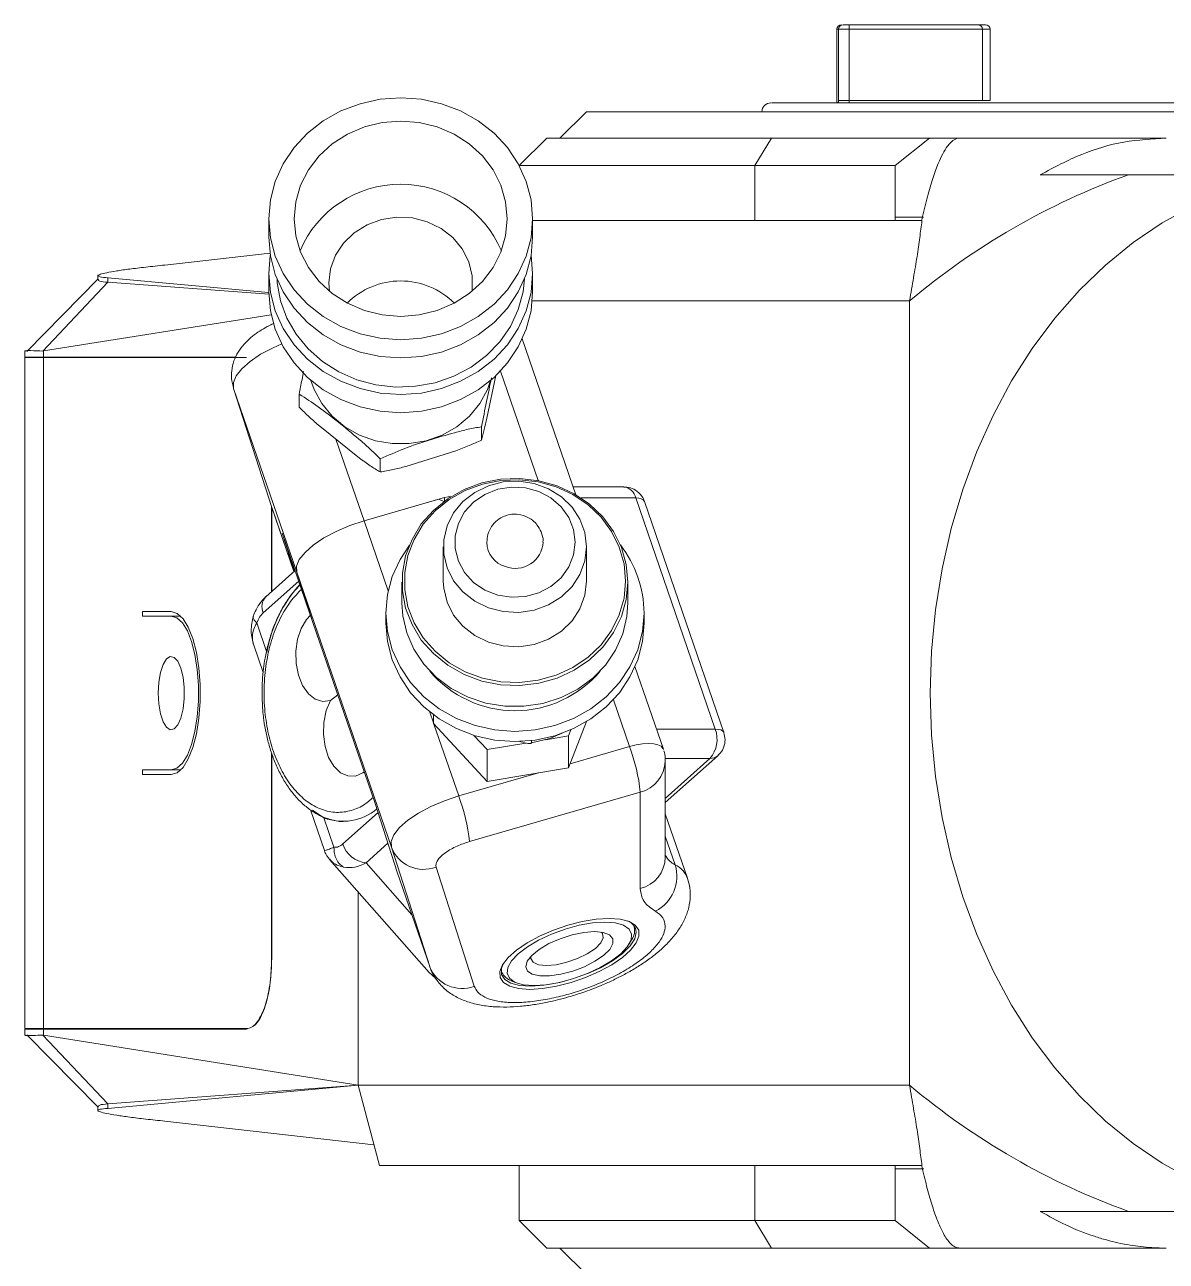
# Model space of a CAD drawing. Header units: millimetres. Extents: x -133 to 8217, y -787 to 7844.
# Drawn here: x 1743.2 to 1869.6, y 4998.5 to 5135.4 of the extents above; entities that cross this region are included whole.
import ezdxf

# ---------------------------------------------------------------- set-up
doc = ezdxf.new("R2010")
doc.units = ezdxf.units.MM
doc.header["$MEASUREMENT"] = 0
doc.layers.add('00_pen 0.25', color=3, linetype='Continuous')

msp = doc.modelspace()

# ---------------------------------------------------------------- linework, layer by layer
at = {"layer": '00_pen 0.25', "lineweight": 15}
for p, q in [((1833.17, 5134.92), (1833.17, 5127.04)), ((1833.34, 5134.92), (1833.17, 5134.92)), ((1834.52, 5134.92), (1833.34, 5134.92)), ((1833.34, 5127.04), (1833.34, 5134.92)), ((1849.28, 5134.92), (1834.52, 5134.92)), ((1834.52, 5127.04), (1834.52, 5134.92)), ((1848.81, 5135.42), (1834.55, 5135.42)), ((1849.61, 5135.42), (1848.81, 5135.42)), ((1849.28, 5127.04), (1849.28, 5134.92)), ((1850.16, 5134.92), (1849.28, 5134.92)), ((1850.16, 5127.04), (1850.16, 5134.92)), ((1833.34, 5127.04), (1834.52, 5127.04)), ((1834.52, 5127.04), (1849.28, 5127.04)), ((1849.28, 5127.04), (1850.16, 5127.04)), ((1805.43, 5125.79), (1802.5, 5122.87)), ((1900.39, 5125.79), (1805.43, 5125.79)), ((1801.04, 5122.87), (1798, 5119.82)), ((1825.92, 5122.87), (1801.04, 5122.87)), ((1824.07, 5119.82), (1825.92, 5122.87)), ((1825.92, 5122.87), (1843.43, 5122.87)), ((1843.43, 5122.87), (1839.61, 5119.82)), ((1843.43, 5122.87), (1846.77, 5122.87)), ((1846.77, 5122.87), (1869.64, 5122.87)), ((1798, 5119.82), (1798, 5119.81)), ((1824.07, 5119.82), (1798, 5119.82)), ((1824.07, 5113.73), (1824.07, 5119.82)), ((1824.07, 5119.82), (1839.61, 5119.82)), ((1839.61, 5119.82), (1839.61, 5114.11)), ((1865.47, 5118.81), (1855.69, 5118.81)), ((1875.96, 5118.81), (1865.47, 5118.81)), ((1770.27, 5113.94), (1770.27, 5111.91)), ((1799.48, 5111.91), (1799.48, 5113.94)), ((1839.61, 5114.11), (1839.61, 5113.73)), ((1839.61, 5114.11), (1842.77, 5114.11)), ((1842.63, 5114.04), (1842.59, 5113.73)), ((1842.59, 5113.73), (1799.48, 5113.73)), ((1758.76, 5108.81), (1770.4, 5110.13)), ((1751.37, 5107.27), (1743.48, 5099.24)), ((1745.25, 5099.28), (1752.43, 5106.9)), ((1751.34, 5107.73), (1751.34, 5107.19)), ((1752.43, 5106.9), (1752.44, 5107.43)), ((1752.43, 5106.9), (1770.27, 5105.57)), ((1770.23, 5105.76), (1752.44, 5107.41)), ((1770.27, 5107.86), (1770.27, 5105.83)), ((1799.48, 5105.84), (1799.48, 5107.86)), ((1799.44, 5104.84), (1841.22, 5104.84)), ((1841.22, 5104.84), (1841.22, 5104.84)), ((1841.22, 5104.84), (1841.22, 5017.97)), ((1841.22, 5104.84), (1841.22, 5104.84)), ((1745.31, 5099.29), (1770.53, 5103.3)), ((1804.26, 5083.37), (1798.33, 5100.62)), ((1743.23, 5099.3), (1743.23, 5098.61)), ((1744.92, 5099.3), (1745.25, 5099.28)), ((1745.31, 5099.29), (1745.25, 5099.28)), ((1745.31, 5098.61), (1745.31, 5099.29)), ((1743.23, 5098.61), (1745.31, 5098.61)), ((1743.23, 5098.56), (1743.23, 5024.24)), ((1745.31, 5098.56), (1743.23, 5098.56)), ((1766.59, 5098.61), (1745.31, 5098.61)), ((1745.31, 5024.24), (1745.31, 5098.56)), ((1767.8, 5098.56), (1745.31, 5098.56)), ((1752.21, 5098.61), (1752.21, 5098.56)), ((1795.41, 5096.56), (1794.41, 5091.86)), ((1800.08, 5084.93), (1795.91, 5097.06)), ((1766.36, 5095.14), (1773.36, 5074.81)), ((1770.6, 5081.94), (1766.36, 5095.14)), ((1773.64, 5093.05), (1773.64, 5094.51)), ((1780.32, 5087.43), (1775.91, 5090.95)), ((1793.83, 5089.43), (1793.83, 5090.89)), ((1780.81, 5080.48), (1777.7, 5089.52)), ((1790.98, 5088.25), (1785.45, 5086.51)), ((1782.6, 5085.89), (1782.59, 5087.35)), ((1809.59, 5084.24), (1803.96, 5084.24)), ((1780.81, 5080.48), (1789.7, 5083.05)), ((1789.09, 5082.88), (1780.81, 5080.48)), ((1789.64, 5082.62), (1789.09, 5082.88)), ((1789.7, 5083.05), (1789.7, 5082.66)), ((1810.89, 5083.01), (1804.84, 5083.01)), ((1810.89, 5083.01), (1819.69, 5057.41)), ((1820.65, 5057.02), (1811.85, 5082.63)), ((1770.57, 5072.65), (1770.57, 5082.03)), ((1770.59, 5072.67), (1770.59, 5081.97)), ((1773.04, 5074.86), (1770.6, 5081.94)), ((1770.62, 5081.9), (1773.04, 5074.86)), ((1780.81, 5080.48), (1783.48, 5072.71)), ((1771.75, 5079.12), (1773.1, 5074.91)), ((1771.75, 5079.12), (1775.15, 5069.22)), ((1789.58, 5077.6), (1789.58, 5073.8)), ((1805.46, 5073.81), (1805.46, 5077.6)), ((1773.17, 5074.97), (1769.93, 5072.08)), ((1775.15, 5069.22), (1773.36, 5074.81)), ((1783.84, 5044.33), (1773.36, 5074.81)), ((1769.65, 5070.3), (1773.57, 5073.81)), ((1773.96, 5072.93), (1773.75, 5072.77)), ((1785.01, 5073.7), (1785.01, 5071.37)), ((1810.03, 5071.38), (1810.03, 5073.71)), ((1759.46, 5070.42), (1756.26, 5070.42)), ((1756.26, 5069.91), (1756.26, 5070.42)), ((1783.23, 5070.26), (1783.23, 5069.14)), ((1811.81, 5069.15), (1811.81, 5070.26)), ((1756.26, 5069.91), (1759.46, 5069.91)), ((1760.52, 5069.91), (1759.46, 5069.91)), ((1770.05, 5065.91), (1768.93, 5069.17)), ((1775.15, 5069.22), (1782.04, 5049.19)), ((1768.6, 5066.71), (1769.64, 5063.69)), ((1813.95, 5055.18), (1810.81, 5064.33)), ((1777.9, 5061.22), (1777.08, 5060.59)), ((1810.21, 5055.48), (1808.42, 5060.67)), ((1788.1, 5059.3), (1788.5, 5058.12)), ((1788.5, 5058.02), (1788.5, 5058.98)), ((1794.43, 5051.61), (1788.5, 5058.02)), ((1788.55, 5057.97), (1791.29, 5050.01)), ((1805.45, 5058.25), (1803.45, 5053.11)), ((1792.98, 5056.72), (1794.43, 5055.16)), ((1800.94, 5056.24), (1803.45, 5056.66)), ((1803.45, 5056.66), (1803.71, 5057.34)), ((1803.45, 5053.11), (1803.45, 5056.66)), ((1813.19, 5057.41), (1819.69, 5057.41)), ((1794.43, 5055.16), (1798.71, 5055.87)), ((1794.43, 5051.61), (1794.43, 5055.16)), ((1799.34, 5056.15), (1799.34, 5055.88)), ((1810.21, 5055.48), (1803.63, 5053.57)), ((1813.96, 5055.15), (1813.95, 5055.18)), ((1770.57, 5032.04), (1770.57, 5054.77)), ((1770.59, 5032.04), (1770.59, 5054.71)), ((1814.15, 5054.16), (1819.11, 5054.16)), ((1814.17, 5049.27), (1819.99, 5054.47)), ((1819.11, 5054.16), (1814.17, 5049.74)), ((1814.17, 5043.21), (1814.17, 5053.9)), ((1759.46, 5052.89), (1756.26, 5052.89)), ((1756.26, 5052.39), (1756.26, 5052.89)), ((1756.26, 5052.39), (1759.46, 5052.39)), ((1759.46, 5052.89), (1760.52, 5052.89)), ((1800.13, 5052.56), (1791.29, 5050.01)), ((1803.45, 5053.11), (1794.43, 5051.61)), ((1811.4, 5050.43), (1792.48, 5044.96)), ((1811.4, 5039.74), (1811.4, 5050.43)), ((1774.87, 5048.47), (1776.42, 5043.96)), ((1776.36, 5047.57), (1775.11, 5048.43)), ((1782.36, 5048.19), (1778.46, 5044.7)), ((1782.04, 5049.19), (1784.49, 5041.57)), ((1816.63, 5040.89), (1814.17, 5048.04)), ((1777.48, 5044.32), (1776.36, 5047.57)), ((1814.17, 5045.56), (1815.26, 5042.38)), ((1781.05, 5042.61), (1783.46, 5044.77)), ((1783.84, 5044.33), (1788.08, 5031.12)), ((1776.99, 5042.98), (1788.01, 5030.44)), ((1786.11, 5036.85), (1781.05, 5042.61)), ((1788.08, 5031.12), (1784.49, 5041.57)), ((1788.78, 5042.14), (1788.75, 5042.32)), ((1788.78, 5042.14), (1793.02, 5028.94)), ((1780.16, 5039.38), (1780.16, 5017.97)), ((1810.16, 5033.6), (1810.47, 5034.12)), ((1770.59, 5032.04), (1770.57, 5032.04)), ((1787.98, 5030.48), (1788.72, 5029.84)), ((1788.7, 5029.87), (1788.03, 5030.47)), ((1797.11, 5029.53), (1797.68, 5029.31)), ((1743.23, 5024.24), (1745.31, 5024.24)), ((1743.23, 5024.19), (1743.23, 5023.51)), ((1743.23, 5024.19), (1745.31, 5024.19)), ((1743.48, 5023.56), (1751.37, 5015.54)), ((1744.92, 5023.51), (1745.25, 5023.53)), ((1752.43, 5015.91), (1745.25, 5023.53)), ((1745.25, 5023.53), (1745.31, 5023.52)), ((1745.31, 5024.24), (1767.8, 5024.24)), ((1745.31, 5023.52), (1745.31, 5024.19)), ((1745.31, 5024.19), (1767.8, 5024.19)), ((1780.16, 5017.97), (1745.31, 5023.52)), ((1752.21, 5024.24), (1752.21, 5024.19)), ((1780.16, 5017.97), (1752.43, 5015.91)), ((1780.16, 5017.97), (1752.44, 5015.4)), ((1782.51, 5009.08), (1780.16, 5017.97)), ((1841.22, 5017.97), (1780.16, 5017.97)), ((1841.22, 5017.97), (1841.22, 5017.97)), ((1841.22, 5017.97), (1841.22, 5017.97)), ((1751.34, 5015.61), (1751.34, 5015.08)), ((1752.44, 5015.37), (1752.43, 5015.91)), ((1758.76, 5014), (1781.9, 5011.37)), ((1842.59, 5009.08), (1782.51, 5009.08)), ((1798, 5009.08), (1798, 5002.98)), ((1824.07, 5002.98), (1824.07, 5009.08)), ((1839.61, 5009.08), (1839.61, 5008.7)), ((1842.78, 5008.7), (1839.61, 5008.7)), ((1839.61, 5008.7), (1839.61, 5002.98)), ((1842.59, 5009.08), (1842.63, 5008.77)), ((1798, 5002.98), (1801.04, 4999.93)), ((1798, 5002.98), (1824.07, 5002.98)), ((1825.92, 4999.93), (1824.07, 5002.98)), ((1839.61, 5002.98), (1824.07, 5002.98)), ((1843.43, 4999.93), (1839.61, 5002.98)), ((1865.47, 5004), (1855.69, 5004)), ((1875.96, 5004), (1865.47, 5004)), ((1801.04, 4999.93), (1825.92, 4999.93)), ((1802.5, 4999.93), (1805.43, 4997.01)), ((1825.92, 4999.93), (1843.43, 4999.93)), ((1843.43, 4999.93), (1846.77, 4999.93)), ((1846.77, 4999.93), (1869.64, 4999.93))]:
    msp.add_line(p, q, dxfattribs=at)
at = {"layer": '00_pen 0.25', "lineweight": 15, "flags": 128}
for points in [[(1799.48, 5113.94), (1799.3, 5111.84), (1798.76, 5109.8), (1797.88, 5107.86), (1796.69, 5106.07), (1795.2, 5104.47), (1793.46, 5103.1), (1791.5, 5102), (1789.38, 5101.2), (1787.16, 5100.71), (1784.87, 5100.54), (1782.59, 5100.71), (1780.36, 5101.2), (1778.24, 5102), (1776.29, 5103.1), (1774.54, 5104.47), (1773.06, 5106.07), (1771.86, 5107.86), (1770.98, 5109.8), (1770.45, 5111.84), (1770.27, 5113.94), (1770.45, 5116.03), (1770.98, 5118.08), (1771.86, 5120.02), (1773.06, 5121.81), (1774.54, 5123.41), (1776.29, 5124.77), (1778.24, 5125.87), (1780.36, 5126.68), (1782.59, 5127.17), (1784.87, 5127.33), (1787.16, 5127.17), (1789.38, 5126.68), (1791.5, 5125.87), (1793.46, 5124.77), (1795.2, 5123.41), (1796.69, 5121.81), (1797.88, 5120.02), (1798.76, 5118.08), (1799.3, 5116.03), (1799.48, 5113.94)], [(1833.17, 5127.04), (1833.16, 5126.89), (1833.12, 5126.76)], [(1833.34, 5127.04), (1833.33, 5126.89), (1833.29, 5126.76)], [(1834.52, 5127.04), (1834.51, 5126.89), (1834.51, 5126.76)], [(1796.67, 5113.94), (1796.49, 5112.06), (1795.96, 5110.24), (1795.09, 5108.53), (1793.91, 5106.98), (1792.46, 5105.65), (1790.77, 5104.57), (1788.91, 5103.77), (1786.92, 5103.28), (1784.87, 5103.12), (1782.82, 5103.28), (1780.84, 5103.77), (1778.97, 5104.57), (1777.29, 5105.65), (1775.83, 5106.98), (1774.65, 5108.53), (1773.78, 5110.24), (1773.25, 5112.06), (1773.07, 5113.94), (1773.25, 5115.82), (1773.78, 5117.64), (1774.65, 5119.35), (1775.83, 5120.89), (1777.29, 5122.23), (1778.97, 5123.31), (1780.84, 5124.11), (1782.82, 5124.59), (1784.87, 5124.76), (1786.92, 5124.59), (1788.91, 5124.11), (1790.77, 5123.31), (1792.46, 5122.23), (1793.91, 5120.89), (1795.09, 5119.35), (1795.96, 5117.64), (1796.49, 5115.82), (1796.67, 5113.94)], [(1872.52, 5007.49), (1869.18, 5009.33), (1865.98, 5011.5), (1862.91, 5014), (1860.02, 5016.79), (1857.31, 5019.88), (1854.8, 5023.23), (1852.51, 5026.83), (1850.46, 5030.65), (1848.65, 5034.66), (1847.1, 5038.85), (1845.82, 5043.19), (1844.81, 5047.64), (1844.09, 5052.18), (1843.65, 5056.77), (1843.51, 5061.4), (1843.65, 5066.03), (1844.09, 5070.63), (1844.81, 5075.17), (1845.82, 5079.62), (1847.1, 5083.95), (1848.65, 5088.14), (1850.46, 5092.16), (1852.51, 5095.98), (1854.8, 5099.57), (1857.31, 5102.92), (1860.02, 5106.01), (1862.91, 5108.81), (1865.98, 5111.3), (1869.18, 5113.48), (1872.52, 5115.31)], [(1776.99, 5105.88), (1776.92, 5106.83), (1777.11, 5108.4), (1777.66, 5109.9), (1778.54, 5111.25), (1779.73, 5112.39), (1781.15, 5113.27), (1782.75, 5113.86), (1784.44, 5114.11), (1786.16, 5114.03), (1787.81, 5113.61), (1789.33, 5112.87), (1790.64, 5111.85), (1791.68, 5110.59), (1792.4, 5109.16), (1792.77, 5107.62), (1792.77, 5106.05), (1792.75, 5105.89)], [(1770.27, 5111.91), (1770.45, 5109.82), (1770.98, 5107.77), (1771.86, 5105.83), (1773.06, 5104.04), (1774.54, 5102.44), (1776.29, 5101.08), (1778.24, 5099.98), (1780.36, 5099.17), (1782.59, 5098.68), (1784.87, 5098.52), (1787.16, 5098.68), (1789.38, 5099.17), (1791.5, 5099.98), (1793.46, 5101.08), (1795.2, 5102.44), (1796.69, 5104.04), (1797.88, 5105.83), (1798.76, 5107.77), (1799.3, 5109.82), (1799.48, 5111.91)], [(1799.31, 5109.89), (1799.48, 5107.86), (1799.3, 5105.77), (1798.76, 5103.72), (1797.88, 5101.78), (1796.69, 5099.99), (1795.2, 5098.39), (1793.46, 5097.03), (1791.5, 5095.93), (1789.38, 5095.12), (1787.16, 5094.63), (1784.87, 5094.47), (1782.59, 5094.63), (1780.36, 5095.12), (1778.24, 5095.93), (1776.29, 5097.03), (1774.54, 5098.39), (1773.06, 5099.99), (1771.86, 5101.78), (1770.98, 5103.72), (1770.45, 5105.77), (1770.27, 5107.86), (1770.43, 5109.88)], [(1771.17, 5107.27), (1771.2, 5106.85), (1771.56, 5104.85), (1772.26, 5102.93), (1773.28, 5101.14), (1774.61, 5099.52), (1776.2, 5098.12), (1778.01, 5096.97), (1780.01, 5096.1), (1782.13, 5095.54), (1784.32, 5095.3), (1786.52, 5095.38), (1788.69, 5095.78), (1790.75, 5096.5), (1792.66, 5097.51), (1794.37, 5098.79), (1795.84, 5100.31), (1797.01, 5102.02), (1797.88, 5103.88), (1798.41, 5105.84), (1798.57, 5107.27)], [(1770.27, 5105.83), (1770.45, 5103.74), (1770.98, 5101.7), (1771.86, 5099.76), (1773.06, 5097.96), (1774.54, 5096.37), (1776.29, 5095), (1778.24, 5093.9), (1780.36, 5093.1), (1782.59, 5092.61), (1784.87, 5092.44), (1787.16, 5092.61), (1789.39, 5093.1), (1791.5, 5093.9), (1793.46, 5095), (1795.2, 5096.37), (1796.69, 5097.96), (1797.89, 5099.76), (1798.76, 5101.7), (1799.3, 5103.74), (1799.48, 5105.84)], [(1766.36, 5095.14), (1766.34, 5095.8), (1766.64, 5096.54), (1767.27, 5097.33), (1768.19, 5098.14), (1769.36, 5098.92), (1770.73, 5099.65), (1771.69, 5100.08)], [(1774.92, 5096.03), (1775.28, 5095.02), (1776.13, 5093.46), (1777.27, 5092.07), (1778.67, 5090.9), (1780.29, 5089.98), (1782.06, 5089.35), (1783.92, 5089.03), (1785.82, 5089.03), (1787.69, 5089.35), (1789.46, 5089.98), (1791.07, 5090.9), (1792.48, 5092.07), (1793.62, 5093.46), (1794.47, 5095.02), (1794.82, 5096.03)], [(1810.03, 5073.7), (1809.85, 5071.76), (1809.31, 5069.88), (1808.44, 5068.11), (1807.25, 5066.5), (1805.78, 5065.09), (1804.08, 5063.93), (1802.18, 5063.06), (1800.15, 5062.49), (1798.05, 5062.24), (1795.93, 5062.32), (1793.86, 5062.73), (1791.89, 5063.46), (1790.08, 5064.48), (1788.49, 5065.77), (1787.15, 5067.28), (1786.12, 5068.98), (1785.41, 5070.81), (1785.05, 5072.73), (1785.05, 5074.68), (1785.41, 5076.59), (1786.12, 5078.43), (1787.15, 5080.13), (1788.49, 5081.64), (1790.08, 5082.93), (1791.89, 5083.95), (1793.86, 5084.67), (1795.93, 5085.08), (1798.05, 5085.17), (1800.15, 5084.92), (1802.18, 5084.35), (1804.08, 5083.47), (1805.78, 5082.32), (1807.25, 5080.91), (1808.44, 5079.3), (1809.31, 5077.53), (1809.85, 5075.64), (1810.03, 5073.7)], [(1809.77, 5073.81), (1809.6, 5071.91), (1809.07, 5070.06), (1808.22, 5068.32), (1807.05, 5066.74), (1805.62, 5065.37), (1803.94, 5064.23), (1802.09, 5063.38), (1800.1, 5062.82), (1798.04, 5062.58), (1795.96, 5062.66), (1793.93, 5063.06), (1792, 5063.77), (1790.23, 5064.77), (1788.67, 5066.03), (1787.36, 5067.51), (1786.35, 5069.18), (1785.66, 5070.97), (1785.31, 5072.85), (1785.31, 5074.76), (1785.66, 5076.64), (1786.35, 5078.43), (1787.37, 5080.1), (1788.67, 5081.58), (1790.23, 5082.84), (1792, 5083.84), (1793.93, 5084.55), (1795.96, 5084.95), (1798.04, 5085.03), (1800.1, 5084.79), (1802.09, 5084.23), (1803.94, 5083.38), (1805.62, 5082.24), (1807.05, 5080.87), (1808.22, 5079.29), (1809.07, 5077.55), (1809.6, 5075.7), (1809.77, 5073.81)], [(1805.46, 5077.6), (1805.27, 5076.04), (1804.72, 5074.55), (1803.84, 5073.2), (1802.66, 5072.06), (1801.24, 5071.17), (1799.64, 5070.59), (1797.95, 5070.33), (1796.23, 5070.42), (1794.58, 5070.84), (1793.06, 5071.58), (1791.76, 5072.6), (1790.72, 5073.85), (1790, 5075.28), (1789.63, 5076.82), (1789.63, 5078.39), (1790, 5079.93), (1790.72, 5081.36), (1791.76, 5082.61), (1793.06, 5083.63), (1794.58, 5084.37), (1796.23, 5084.79), (1797.95, 5084.87), (1799.64, 5084.62), (1801.24, 5084.03), (1802.66, 5083.15), (1803.84, 5082.01), (1804.72, 5080.66), (1805.27, 5079.17), (1805.46, 5077.6)], [(1804.19, 5078.11), (1804.01, 5076.7), (1803.48, 5075.37), (1802.63, 5074.18), (1801.5, 5073.2), (1800.16, 5072.49), (1798.68, 5072.09), (1797.13, 5072.01), (1795.61, 5072.25), (1794.18, 5072.81), (1792.94, 5073.66), (1791.95, 5074.75), (1791.25, 5076.02), (1790.9, 5077.4), (1790.9, 5078.82), (1791.25, 5080.2), (1791.95, 5081.47), (1792.94, 5082.56), (1794.18, 5083.4), (1795.61, 5083.97), (1797.13, 5084.21), (1798.68, 5084.13), (1800.16, 5083.72), (1801.5, 5083.01), (1802.63, 5082.04), (1803.48, 5080.85), (1804.01, 5079.52), (1804.19, 5078.11)], [(1789.7, 5083.05), (1790.13, 5083.14), (1790.42, 5083.15)], [(1811.85, 5082.63), (1811.83, 5082.67), (1811.71, 5082.81), (1811.5, 5082.92), (1811.23, 5082.99), (1810.89, 5083.01)], [(1773.36, 5074.81), (1773.33, 5075.46), (1773.64, 5076.2), (1774.27, 5076.99), (1775.19, 5077.8), (1776.36, 5078.58), (1777.73, 5079.31), (1779.23, 5079.96), (1780.81, 5080.48)], [(1780.81, 5080.48), (1779.23, 5079.96), (1777.73, 5079.31), (1776.36, 5078.58), (1775.19, 5077.8), (1774.27, 5076.99), (1773.64, 5076.2), (1773.33, 5075.46), (1773.36, 5074.81)], [(1811.81, 5070.26), (1811.63, 5068.21), (1811.11, 5066.21), (1810.25, 5064.31), (1809.08, 5062.56), (1807.62, 5061), (1805.92, 5059.66), (1804.01, 5058.59), (1801.93, 5057.8), (1799.75, 5057.32), (1797.52, 5057.16), (1795.28, 5057.32), (1793.1, 5057.8), (1791.03, 5058.59), (1789.12, 5059.66), (1787.42, 5061), (1785.96, 5062.56), (1784.79, 5064.31), (1783.93, 5066.21), (1783.41, 5068.21), (1783.23, 5070.26), (1783.41, 5072.31), (1783.93, 5074.31), (1784.79, 5076.21), (1785.83, 5077.8)], [(1805.46, 5073.81), (1805.27, 5072.24), (1804.72, 5070.75), (1803.84, 5069.4), (1802.66, 5068.26), (1801.24, 5067.37), (1799.64, 5066.79), (1797.95, 5066.54), (1796.23, 5066.62), (1794.58, 5067.04), (1793.06, 5067.78), (1791.76, 5068.8), (1790.72, 5070.05), (1790, 5071.48), (1789.63, 5073.02), (1789.58, 5073.8)], [(1810.03, 5071.38), (1809.92, 5069.87), (1809.46, 5067.97), (1808.66, 5066.16), (1807.54, 5064.51), (1806.13, 5063.06), (1804.48, 5061.84), (1802.62, 5060.9), (1800.62, 5060.26), (1798.52, 5059.94), (1796.4, 5059.95), (1794.31, 5060.29), (1792.32, 5060.94), (1790.47, 5061.9), (1788.82, 5063.13), (1787.43, 5064.59), (1786.32, 5066.26), (1785.54, 5068.06), (1785.1, 5069.97), (1785.01, 5071.37)], [(1759.46, 5052.39), (1760.13, 5052.58), (1760.77, 5053.16), (1761.35, 5054.11), (1761.85, 5055.37), (1762.24, 5056.89), (1762.51, 5058.62), (1762.65, 5060.46), (1762.65, 5062.34), (1762.51, 5064.19), (1762.24, 5065.91), (1761.85, 5067.44), (1761.35, 5068.7), (1760.77, 5069.64), (1760.13, 5070.22), (1759.46, 5070.42)], [(1777.08, 5060.59), (1776.23, 5060.48), (1775.4, 5060.73), (1774.65, 5061.33), (1774.01, 5062.24), (1773.55, 5063.38), (1773.29, 5064.68), (1773.26, 5066.04), (1773.45, 5067.36), (1773.86, 5068.56), (1774.44, 5069.54), (1774.89, 5070.02)], [(1759.46, 5069.91), (1760.09, 5069.73), (1760.69, 5069.18), (1761.24, 5068.29), (1761.71, 5067.1), (1762.08, 5065.66), (1762.34, 5064.03), (1762.47, 5062.29), (1762.47, 5060.51), (1762.34, 5058.77), (1762.08, 5057.15), (1761.71, 5055.71), (1761.24, 5054.52), (1760.69, 5053.63), (1760.09, 5053.08), (1759.46, 5052.89)], [(1783.23, 5069.14), (1783.41, 5067.1), (1783.93, 5065.1), (1784.79, 5063.2), (1785.96, 5061.44), (1787.42, 5059.88), (1789.12, 5058.55), (1791.03, 5057.47), (1793.1, 5056.68), (1795.28, 5056.2), (1797.52, 5056.04), (1799.75, 5056.2), (1801.93, 5056.68), (1804.01, 5057.47), (1805.92, 5058.55), (1807.62, 5059.88), (1809.08, 5061.44), (1810.25, 5063.2), (1811.11, 5065.1), (1811.63, 5067.1), (1811.81, 5069.15)], [(1758.02, 5061.4), (1758.08, 5060.2), (1758.27, 5059.11), (1758.56, 5058.22), (1758.93, 5057.62), (1759.35, 5057.35), (1759.78, 5057.44), (1760.19, 5057.88), (1760.52, 5058.64), (1760.76, 5059.64), (1760.89, 5060.8), (1760.89, 5062.01), (1760.76, 5063.17), (1760.52, 5064.17), (1760.19, 5064.92), (1759.78, 5065.36), (1759.35, 5065.45), (1758.93, 5065.19), (1758.56, 5064.58), (1758.27, 5063.69), (1758.08, 5062.6), (1758.02, 5061.4)], [(1780.84, 5052.69), (1780.68, 5052.57), (1779.86, 5052.21), (1779.02, 5052.22), (1778.2, 5052.58), (1777.48, 5053.29), (1776.89, 5054.27), (1776.5, 5055.47), (1776.31, 5056.8), (1776.35, 5058.16), (1776.61, 5059.46), (1777.08, 5060.59)], [(1799.34, 5055.88), (1801.37, 5056.38), (1802.76, 5056.96)], [(1819.69, 5057.41), (1820.03, 5057.38), (1820.31, 5057.32), (1820.51, 5057.21), (1820.64, 5057.07), (1820.65, 5057.02)], [(1813.95, 5055.18), (1813.91, 5055.28), (1813.7, 5055.51), (1813.35, 5055.68), (1812.88, 5055.79), (1812.31, 5055.82), (1811.65, 5055.77), (1810.94, 5055.66), (1810.21, 5055.48)], [(1791.29, 5050.01), (1789.71, 5049.48), (1788.21, 5048.84), (1786.84, 5048.11), (1785.67, 5047.32), (1784.75, 5046.51), (1784.12, 5045.72), (1783.81, 5044.98), (1783.84, 5044.33)], [(1807.95, 5036.45), (1809.17, 5036.37), (1810.15, 5036.11), (1810.84, 5035.7), (1811.22, 5035.15), (1811.25, 5034.49), (1810.95, 5033.74), (1810.33, 5032.93), (1809.41, 5032.11), (1808.24, 5031.31), (1806.86, 5030.56), (1805.33, 5029.89), (1803.73, 5029.34), (1802.12, 5028.93), (1800.57, 5028.68), (1799.16, 5028.59), (1797.93, 5028.68), (1796.95, 5028.93), (1796.26, 5029.34), (1795.89, 5029.89), (1795.85, 5030.56), (1796.15, 5031.31), (1796.77, 5032.11), (1797.69, 5032.93), (1798.87, 5033.74), (1800.25, 5034.49), (1801.77, 5035.15), (1803.37, 5035.7), (1804.98, 5036.11), (1806.53, 5036.37), (1807.95, 5036.45)], [(1799.62, 5029.01), (1798.46, 5029.1), (1797.55, 5029.36), (1796.94, 5029.78), (1796.66, 5030.33), (1796.73, 5031), (1797.14, 5031.74), (1797.87, 5032.52), (1798.89, 5033.3), (1800.14, 5034.05), (1801.56, 5034.71), (1803.08, 5035.27), (1804.63, 5035.69), (1806.12, 5035.94), (1807.48, 5036.03), (1808.64, 5035.94), (1809.55, 5035.69), (1810.16, 5035.27), (1810.44, 5034.71), (1810.37, 5034.05), (1809.96, 5033.3), (1809.23, 5032.52), (1808.21, 5031.74), (1806.96, 5031), (1805.54, 5030.33), (1804.02, 5029.78), (1802.48, 5029.36), (1800.99, 5029.1), (1799.62, 5029.01)], [(1806.31, 5034.99), (1807.28, 5034.89), (1807.98, 5034.63), (1808.34, 5034.2), (1808.36, 5033.66), (1808.01, 5033.02), (1807.34, 5032.35), (1806.38, 5031.7), (1805.22, 5031.1), (1803.93, 5030.61), (1802.61, 5030.26), (1801.36, 5030.08), (1800.28, 5030.08), (1799.44, 5030.26), (1798.9, 5030.61), (1798.71, 5031.1), (1798.87, 5031.7), (1799.39, 5032.35), (1800.21, 5033.02), (1801.28, 5033.66), (1802.52, 5034.2), (1803.84, 5034.63), (1805.13, 5034.89), (1806.31, 5034.99)], [(1801, 5031.23), (1802.08, 5031.32), (1803.26, 5031.59), (1804.45, 5032), (1805.53, 5032.53), (1806.42, 5033.13), (1807.03, 5033.73), (1807.3, 5034.3), (1807.22, 5034.78), (1807.09, 5034.93)], [(1805.59, 5030.35), (1806.98, 5030.99), (1808.32, 5031.76), (1809.43, 5032.57), (1810.27, 5033.4), (1810.79, 5034.19), (1810.96, 5034.91)], [(1799.28, 5032.25), (1799.28, 5032), (1799.54, 5031.59), (1800.13, 5031.32), (1801, 5031.23)], [(1796.24, 5031.45), (1796.03, 5030.93), (1796.03, 5030.25), (1796.38, 5029.69), (1797.06, 5029.28), (1798.04, 5029.02), (1799.28, 5028.94), (1800.71, 5029.04), (1802.26, 5029.31), (1803.28, 5029.56)]]:
    msp.add_lwpolyline(points, dxfattribs=at)
at = {"layer": '00_pen 0.25', "lineweight": 15}
for centre, radius, start, end in [((1833.68, 5134.92), 0.508, 90, 180), ((1833.85, 5134.92), 0.507, 90.1543, 180.1535), ((1836.38, 5135.04), 1.87, 168.2464, 183.8688), ((1825.87, 5125.75), 1.02, 90, 177.5131), ((1892.52, 5043.81), 79.73, 109.8356, 130.0501), ((1784.87, 5105.64), 12.12, 23.0947, 156.9217), ((1784.87, 5098.66), 8.39, 44.9293, 135.0872), ((1809.38, 5082.72), 1.54, 10.9473, 82.0202), ((1797.27, 5078.17), 2.87, 181.2319, 253.7186), ((1797.57, 5078.28), 3.07, 248.9403, 356.6848), ((1799.43, 5070.21), 12.38, 0.252, 37.8434), ((1784.7, 5063.43), 14.86, 137.3252, 170.3675), ((1771.1, 5070.98), 1.6, 136.8449, 205.172), ((1797.52, 5071.79), 12.34, 220.143, 319.8734), ((1816.68, 5056.27), 3.22, 319.1635, 20.6676), ((1790.28, 5048.1), 21.25, 6.2858, 20.2995), ((1810.47, 5054.01), 3.7, 284.4887, 357.9528), ((1819.15, 5055.44), 1.28, 268.2352, 310.7411), ((1771.36, 5042.63), 21.25, 6.2858, 20.2995), ((1778.44, 5053.11), 5.91, 249.4212, 309.982), ((1781.35, 5045.64), 3.05, 198.0234, 264.239), ((1787.41, 5045.72), 3.84, 201.3218, 290.9198), ((1810.52, 5043.29), 3.65, 283.9495, 358.7759), ((1816.39, 5044.61), 2.5, 207.3013, 243.1801), ((1811.12, 5041.11), 4.33, 296.6662, 17.0894), ((1814.13, 5039.97), 2.66, 19.8787, 64.7851), ((1809.49, 5034.79), 1.47, 4.8504, 70.7993), ((1809.07, 5035.09), 1.7, 325.3443, 13.624), ((1791.65, 5032.52), 3.84, 201.3218, 290.9198), ((1797.68, 5031.21), 1.77, 205.3807, 251.5629), ((1892.52, 5079), 79.73, 229.9499, 250.1644)]:
    msp.add_arc(centre, radius, start, end, dxfattribs=at)
for centre, major_axis, ratio, start_param, end_param in [((1848.81, 5134.92), (0, 0.508), 0.928705, 4.712389, 6.283185), ((1849.61, 5134.92), (0.542, 0), 0.937612, 0, 1.570796)]:
    msp.add_ellipse(centre, major_axis=major_axis, ratio=ratio, start_param=start_param, end_param=end_param, dxfattribs=at)
for points, knots in [([(1834.55, 5135.42), (1834.47, 5135.42), (1834.29, 5135.42), (1834.06, 5135.42), (1833.9, 5135.42), (1833.86, 5135.42), (1833.85, 5135.42)], [0, 0, 0, 0, 0.242204, 0.5, 0.757796, 1, 1, 1, 1]), ([(1887.11, 5126.76), (1885.84, 5126.76), (1883.26, 5126.76), (1878.94, 5126.76), (1874.66, 5126.76), (1870.55, 5126.76), (1866.69, 5126.76), (1862.77, 5126.76), (1858.84, 5126.76), (1854.97, 5126.76), (1851.22, 5126.76), (1847.63, 5126.76), (1843.91, 5126.76), (1840.19, 5126.76), (1836.63, 5126.76), (1833.56, 5126.76), (1830.95, 5126.76), (1828.79, 5126.76), (1827.29, 5126.76), (1826.37, 5126.76), (1825.92, 5126.76), (1825.92, 5126.76), (1825.92, 5126.76)], [0, 0, 0, 0, 0.054931, 0.111559, 0.169785, 0.215299, 0.26082, 0.307302, 0.353791, 0.400274, 0.446762, 0.492276, 0.537797, 0.596017, 0.65265, 0.707582, 0.762509, 0.819142, 0.877367, 0.922881, 0.968402, 1, 1, 1, 1]), ([(1846.77, 5122.87), (1846.66, 5122.86), (1846.45, 5122.84), (1846.16, 5122.7), (1845.92, 5122.52), (1845.68, 5122.29), (1845.34, 5121.88), (1844.9, 5121.18), (1844.36, 5120.02), (1843.79, 5118.46), (1843.2, 5116.47), (1842.82, 5114.84), (1842.63, 5114.04)], [0, 0, 0, 0, 0.079314, 0.147988, 0.206022, 0.253816, 0.322612, 0.447115, 0.56879, 0.714691, 0.859777, 1, 1, 1, 1]), ([(1869.64, 5122.87), (1868.07, 5122.78), (1864.94, 5122.6), (1860.27, 5121.24), (1857.22, 5119.62), (1855.69, 5118.81)], [0, 0, 0, 0, 0.334021, 0.667635, 1, 1, 1, 1]), ([(1842.59, 5113.73), (1842.51, 5113.11), (1842.35, 5111.88), (1842.06, 5109.77), (1841.66, 5107.45), (1841.37, 5105.71), (1841.22, 5104.84)], [0, 0, 0, 0, 0.250161, 0.499993, 0.749819, 1, 1, 1, 1]), ([(1752.44, 5107.41), (1752.11, 5107.43), (1751.45, 5107.49), (1751.26, 5107.62), (1751.54, 5107.78), (1752.26, 5107.96), (1753.36, 5108.16), (1754.81, 5108.36), (1756.57, 5108.58), (1758.03, 5108.73), (1758.76, 5108.81)], [0, 0, 0, 0, 0.125785, 0.250742, 0.375902, 0.500754, 0.625303, 0.750602, 0.875031, 1, 1, 1, 1]), ([(1752.43, 5106.9), (1752.07, 5106.93), (1751.42, 5106.99), (1751.4, 5107.13), (1751.39, 5107.2)], [0, 0, 0, 0, 0.553045, 1, 1, 1, 1]), ([(1770.78, 5102.32), (1770.72, 5102.3), (1770.48, 5102.2), (1769.96, 5101.93), (1769.23, 5101.5), (1768.43, 5100.93), (1767.67, 5100.25), (1766.99, 5099.42), (1766.46, 5098.46), (1766.15, 5097.39), (1766.08, 5096.25), (1766.27, 5095.51), (1766.37, 5095.14)], [0, 0, 0, 0, 0.019054, 0.079885, 0.181383, 0.28601, 0.401178, 0.522924, 0.642352, 0.760443, 0.880066, 1, 1, 1, 1]), ([(1744.92, 5099.3), (1744.43, 5099.31), (1743.44, 5099.35), (1743.32, 5099.31), (1743.25, 5099.3)], [0, 0, 0, 0, 0.504356, 1, 1, 1, 1]), ([(1774.12, 5097.01), (1774.06, 5096.71), (1773.89, 5095.9), (1773.74, 5095.05), (1773.64, 5094.51)], [0, 0, 0, 0, 0.365627, 1, 1, 1, 1]), ([(1793.83, 5090.89), (1794.01, 5091.83), (1794.36, 5093.74), (1794.74, 5095.45), (1794.93, 5096.31)], [0, 0, 0, 0, 0.496595, 1, 1, 1, 1]), ([(1773.64, 5094.51), (1774.34, 5094.05), (1776.47, 5092.67), (1779.13, 5090.48), (1781.43, 5088.5), (1782.2, 5087.74), (1782.59, 5087.35)], [0, 0, 0, 0, 0.238815, 0.730224, 0.863762, 1, 1, 1, 1]), ([(1775.91, 5090.95), (1775.53, 5091.28), (1774.75, 5091.95), (1774.01, 5092.68), (1773.64, 5093.05)], [0, 0, 0, 0, 0.495184, 1, 1, 1, 1]), ([(1794.41, 5091.86), (1794.31, 5091.42), (1794.11, 5090.54), (1793.92, 5089.8), (1793.83, 5089.43)], [0, 0, 0, 0, 0.495184, 1, 1, 1, 1]), ([(1782.59, 5087.35), (1783.47, 5087.73), (1786.15, 5088.9), (1789.49, 5089.88), (1792.37, 5090.65), (1793.34, 5090.81), (1793.83, 5090.89)], [0, 0, 0, 0, 0.238815, 0.730224, 0.863762, 1, 1, 1, 1]), ([(1793.83, 5089.43), (1793.37, 5089.22), (1792.45, 5088.79), (1791.47, 5088.43), (1790.98, 5088.25)], [0, 0, 0, 0, 0.493147, 1, 1, 1, 1]), ([(1782.6, 5085.89), (1782.23, 5086.11), (1781.49, 5086.56), (1780.72, 5087.14), (1780.32, 5087.43)], [0, 0, 0, 0, 0.4931474, 1, 1, 1, 1]), ([(1785.45, 5086.51), (1784.96, 5086.38), (1783.99, 5086.12), (1783.06, 5085.97), (1782.6, 5085.89)], [0, 0, 0, 0, 0.495184, 1, 1, 1, 1]), ([(1811.84, 5082.62), (1811.84, 5082.64), (1811.79, 5082.95), (1811.4, 5083.47), (1810.74, 5084), (1810.07, 5084.23), (1809.7, 5084.22), (1809.59, 5084.22)], [0, 0, 0, 0, 0.019765, 0.314629, 0.617423, 0.89082, 1, 1, 1, 1]), ([(1798.65, 5081.01), (1798.33, 5081.11), (1797.85, 5081.25), (1797.07, 5081.22), (1796.33, 5081.04), (1795.54, 5080.58), (1794.89, 5079.87), (1794.47, 5079.01), (1794.43, 5078.4), (1794.42, 5078.11)], [0, 0, 0, 0, 0.164319, 0.246879, 0.385823, 0.536836, 0.6958, 0.85846, 1, 1, 1, 1]), ([(1800.62, 5078.11), (1800.62, 5078.16), (1800.67, 5078.54), (1800.46, 5079.24), (1800.04, 5080), (1799.44, 5080.62), (1798.95, 5080.87), (1798.65, 5081.01)], [0, 0, 0, 0, 0.038352, 0.311697, 0.56147, 0.737629, 1, 1, 1, 1]), ([(1773.8, 5073.43), (1773.52, 5073.16), (1772.9, 5072.53), (1772.05, 5071.32), (1771.27, 5069.88), (1770.64, 5068.35), (1770.17, 5066.8), (1769.86, 5065.39), (1769.66, 5064.07), (1769.54, 5062.78), (1769.52, 5061.87), (1769.51, 5061.4)], [0, 0, 0, 0, 0.10463, 0.23796, 0.369204, 0.496984, 0.617646, 0.72739, 0.809584, 0.902219, 1, 1, 1, 1]), ([(1773.75, 5072.77), (1773.33, 5072.32), (1772.48, 5071.4), (1771.39, 5069.51), (1770.51, 5067.26), (1769.93, 5064.7), (1769.68, 5062.01), (1769.78, 5059.35), (1770.18, 5056.87), (1770.83, 5054.64), (1771.73, 5052.63), (1772.89, 5050.87), (1774.29, 5049.46), (1775.87, 5048.52), (1777.55, 5048.11), (1779.19, 5048.27), (1780.64, 5048.84), (1781.47, 5049.53), (1781.82, 5049.82)], [0, 0, 0, 0, 0.05896, 0.121451, 0.18654, 0.253011, 0.319481, 0.384571, 0.447062, 0.506022, 0.564981, 0.627473, 0.692562, 0.759032, 0.825503, 0.890592, 0.953084, 1, 1, 1, 1]), ([(1769.95, 5072.09), (1769.68, 5071.82), (1769.09, 5071.22), (1768.74, 5070.39), (1768.55, 5069.94)], [0, 0, 0, 0, 0.45378, 1, 1, 1, 1]), ([(1768.55, 5069.94), (1768.43, 5069.39), (1768.24, 5068.56), (1768.39, 5067.44), (1768.53, 5066.95), (1768.6, 5066.71)], [0, 0, 0, 0, 0.4931729, 0.7442495, 1, 1, 1, 1]), ([(1768.57, 5069.93), (1768.55, 5069.89), (1768.5, 5069.77), (1768.61, 5069.5), (1768.83, 5069.28), (1768.93, 5069.17)], [0, 0, 0, 0, 0.212457, 0.614678, 1, 1, 1, 1]), ([(1769.65, 5070.3), (1769.51, 5070.15), (1769.22, 5069.85), (1769.03, 5069.39), (1768.93, 5069.17)], [0, 0, 0, 0, 0.510987, 1, 1, 1, 1]), ([(1768.62, 5066.72), (1768.59, 5066.79), (1768.46, 5067.09), (1768.43, 5067.68), (1768.55, 5068.45), (1768.81, 5068.94), (1768.93, 5069.17)], [0, 0, 0, 0, 0.090024, 0.400829, 0.717313, 1, 1, 1, 1]), ([(1769.51, 5061.4), (1769.53, 5060.68), (1769.56, 5059.67), (1769.73, 5058.21), (1769.94, 5056.98), (1770.29, 5055.58), (1770.75, 5054.18), (1771.33, 5052.82), (1772.02, 5051.54), (1772.83, 5050.38), (1773.75, 5049.35), (1774.77, 5048.49), (1775.89, 5047.81), (1777.1, 5047.37), (1777.98, 5047.16), (1778.46, 5047.19), (1778.5, 5047.19)], [0, 0, 0, 0, 0.099316, 0.139596, 0.206075, 0.27449, 0.347274, 0.42256, 0.499684, 0.578193, 0.657854, 0.738633, 0.820726, 0.904659, 0.991504, 1, 1, 1, 1]), ([(1819.99, 5054.47), (1820.09, 5054.57), (1820.37, 5054.85), (1820.68, 5055.44), (1820.84, 5056.24), (1820.71, 5056.76), (1820.65, 5057.02)], [0, 0, 0, 0, 0.149135, 0.421551, 0.714642, 1, 1, 1, 1]), ([(1799.34, 5055.88), (1799.33, 5055.86), (1799.33, 5055.83), (1799.25, 5055.81), (1799.07, 5055.8), (1798.64, 5055.87), (1798.24, 5055.99), (1797.96, 5056.08)], [0, 0, 0, 0, 0.065043, 0.144259, 0.26517, 0.488587, 1, 1, 1, 1]), ([(1814.14, 5053.87), (1814.15, 5053.99), (1814.18, 5054.37), (1814.08, 5054.74), (1814.01, 5055)], [0, 0, 0, 0, 0.309883, 1, 1, 1, 1]), ([(1776.42, 5043.98), (1776.44, 5043.93), (1776.47, 5043.82), (1776.58, 5043.58), (1776.75, 5043.29), (1776.91, 5043.09), (1776.99, 5042.98)], [0, 0, 0, 0, 0.1887, 0.410566, 0.678861, 1, 1, 1, 1]), ([(1777.48, 5044.32), (1777.3, 5044.25), (1776.92, 5044.11), (1776.58, 5043.99), (1776.41, 5043.95), (1776.44, 5043.97), (1776.44, 5043.97)], [0, 0, 0, 0, 0.282693, 0.599171, 0.909976, 1, 1, 1, 1]), ([(1777.48, 5044.32), (1777.65, 5044.32), (1777.99, 5044.34), (1778.3, 5044.58), (1778.46, 5044.7)], [0, 0, 0, 0, 0.489013, 1, 1, 1, 1]), ([(1777.48, 5044.32), (1777.49, 5044.09), (1777.5, 5043.63), (1777.72, 5042.99), (1778.07, 5042.45), (1778.38, 5042.23), (1778.54, 5042.13)], [0, 0, 0, 0, 0.244636, 0.5, 0.755364, 1, 1, 1, 1]), ([(1792.48, 5044.96), (1792.01, 5044.8), (1791.29, 5044.56), (1790.42, 5044.12), (1789.83, 5043.74), (1789.35, 5043.35), (1788.88, 5042.86), (1788.8, 5042.53), (1788.75, 5042.32)], [0, 0, 0, 0, 0.2394568, 0.3683607, 0.5, 0.6316393, 0.7605432, 1, 1, 1, 1]), ([(1778.54, 5042.13), (1778.29, 5042.2), (1777.78, 5042.34), (1777.27, 5042.66), (1777.07, 5042.93), (1777.01, 5043)], [0, 0, 0, 0, 0.393831, 0.834745, 1, 1, 1, 1]), ([(1781.05, 5042.61), (1780.63, 5042.41), (1779.8, 5042), (1778.96, 5042.09), (1778.54, 5042.13)], [0, 0, 0, 0, 0.503091, 1, 1, 1, 1]), ([(1805.02, 5028.24), (1805.69, 5028.48), (1806.63, 5028.82), (1807.96, 5029.4), (1809.06, 5029.93), (1810.29, 5030.59), (1811.5, 5031.32), (1812.65, 5032.13), (1813.73, 5033.01), (1814.71, 5033.97), (1815.56, 5035.01), (1816.24, 5036.13), (1816.72, 5037.33), (1816.95, 5038.57), (1816.95, 5039.78), (1816.72, 5040.52), (1816.62, 5040.85)], [0, 0, 0, 0, 0.096953, 0.136268, 0.201079, 0.26753, 0.338232, 0.411517, 0.487062, 0.564755, 0.644398, 0.723565, 0.799189, 0.871343, 0.942149, 1, 1, 1, 1]), ([(1793.02, 5028.94), (1793.13, 5028.71), (1793.35, 5028.24), (1794.13, 5027.7), (1795.25, 5027.31), (1796.72, 5027.11), (1798.46, 5027.13), (1800.35, 5027.34), (1802.29, 5027.73), (1804.2, 5028.26), (1806.1, 5028.93), (1807.97, 5029.74), (1809.75, 5030.68), (1811.33, 5031.71), (1812.61, 5032.78), (1813.52, 5033.81), (1814.06, 5034.76), (1814.13, 5035.32), (1814.16, 5035.59)], [0, 0, 0, 0, 0.058583, 0.120399, 0.184575, 0.25, 0.315425, 0.379601, 0.441417, 0.5, 0.558583, 0.620399, 0.684575, 0.75, 0.815425, 0.879601, 0.941417, 1, 1, 1, 1]), ([(1767.8, 5024.19), (1768.17, 5024.31), (1768.89, 5024.54), (1769.82, 5026.35), (1770.47, 5028.95), (1770.55, 5031.01), (1770.59, 5032.04)], [0, 0, 0, 0, 0.249, 0.498612, 0.749257, 1, 1, 1, 1]), ([(1767.8, 5024.24), (1767.98, 5024.27), (1768.35, 5024.33), (1769.05, 5024.96), (1769.79, 5026.34), (1770.36, 5028.66), (1770.55, 5030.66), (1770.57, 5031.79), (1770.57, 5032.04)], [0, 0, 0, 0, 0.1255347, 0.2547059, 0.5043123, 0.7210406, 0.9373292, 1, 1, 1, 1]), ([(1788.11, 5031.09), (1788.13, 5031.02), (1788.25, 5030.52), (1788.79, 5029.65), (1789.68, 5028.62), (1790.83, 5027.81), (1792.12, 5027.23), (1793.56, 5026.84), (1795.07, 5026.65), (1796.59, 5026.61), (1798.1, 5026.7), (1799.61, 5026.88), (1800.99, 5027.13), (1802.28, 5027.42), (1803.58, 5027.77), (1804.5, 5028.07), (1805.02, 5028.24)], [0, 0, 0, 0, 0.011521, 0.086231, 0.166784, 0.243835, 0.328372, 0.41962, 0.507242, 0.588693, 0.667263, 0.740959, 0.813976, 0.867412, 0.925349, 1, 1, 1, 1]), ([(1743.33, 5023.51), (1743.29, 5023.5), (1743.21, 5023.49), (1743.46, 5023.48), (1743.6, 5023.48)], [0, 0, 0, 0, 0.452057, 1, 1, 1, 1]), ([(1744.92, 5023.51), (1744.59, 5023.49), (1743.94, 5023.47), (1743.59, 5023.47), (1743.59, 5023.49), (1743.59, 5023.49)], [0, 0, 0, 0, 0.434523, 0.83686, 1, 1, 1, 1]), ([(1841.22, 5017.97), (1841.37, 5017.09), (1841.66, 5015.35), (1842.06, 5013.03), (1842.35, 5010.92), (1842.51, 5009.69), (1842.59, 5009.08)], [0, 0, 0, 0, 0.250181, 0.500007, 0.749839, 1, 1, 1, 1]), ([(1752.44, 5015.4), (1752.11, 5015.37), (1751.45, 5015.32), (1751.26, 5015.18), (1751.54, 5015.02), (1752.26, 5014.84), (1753.36, 5014.65), (1754.81, 5014.44), (1756.57, 5014.22), (1758.03, 5014.07), (1758.76, 5014)], [0, 0, 0, 0, 0.125785, 0.250742, 0.375902, 0.500754, 0.625303, 0.750602, 0.875031, 1, 1, 1, 1]), ([(1752.43, 5015.91), (1752.07, 5015.87), (1751.42, 5015.81), (1751.4, 5015.67), (1751.39, 5015.61)], [0, 0, 0, 0, 0.553045, 1, 1, 1, 1]), ([(1842.63, 5008.77), (1842.81, 5008), (1843.18, 5006.44), (1843.74, 5004.52), (1844.31, 5002.91), (1844.81, 5001.8), (1845.26, 5001.04), (1845.62, 5000.57), (1845.97, 5000.23), (1846.34, 4999.99), (1846.62, 4999.95), (1846.77, 4999.93)], [0, 0, 0, 0, 0.133649, 0.272662, 0.410584, 0.549839, 0.637073, 0.731494, 0.8044, 0.891727, 1, 1, 1, 1]), ([(1869.64, 4999.93), (1869.11, 4999.94), (1868.16, 4999.96), (1866.83, 5000.09), (1865.58, 5000.26), (1864.32, 5000.5), (1863, 5000.83), (1861.07, 5001.41), (1858.62, 5002.37), (1856.64, 5003.47), (1855.69, 5004)], [0, 0, 0, 0, 0.112973, 0.202683, 0.283339, 0.380951, 0.470768, 0.566767, 0.794234, 1, 1, 1, 1])]:
    msp.add_open_spline(points, degree=3, knots=knots, dxfattribs=at)
for points in [[(1813.07, 5037.24), (1812.58, 5037.58), (1811.62, 5038.25), (1811.47, 5039.24), (1811.4, 5039.74)], [(1814.16, 5035.59), (1814.11, 5035.92), (1814.02, 5036.57), (1813.38, 5037.02), (1813.07, 5037.24)]]:
    msp.add_open_spline(points, degree=3, dxfattribs=at)

doc.saveas('drawing.dxf')
